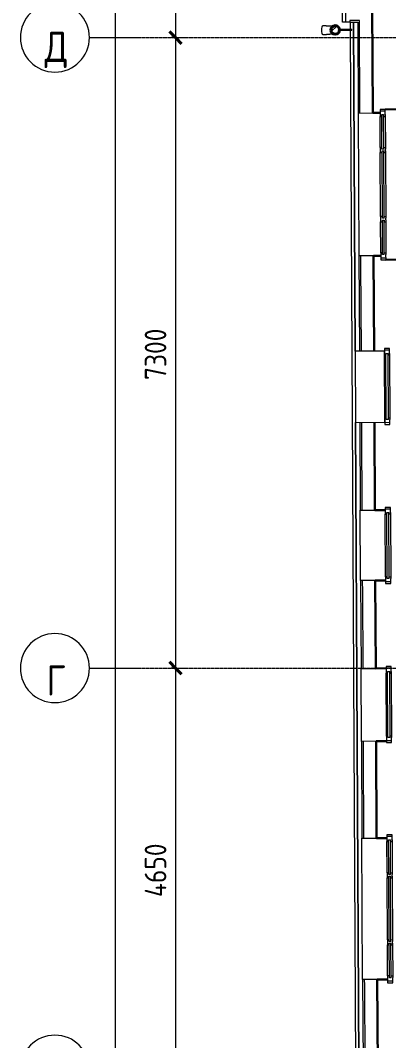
# Model space of a CAD drawing. Header units: millimetres. Extents: x -10915 to 62537, y -37640 to 44223.
# Drawn here: x -10915 to -6649, y 8632 to 20443 of the extents above; entities that cross this region are included whole.
import ezdxf

# ---------------------------------------------------------------- set-up
doc = ezdxf.new("R2010")
doc.units = ezdxf.units.MM
doc.linetypes.add('ADSK_Линия сетки', pattern=[25, 20, -2.5, 0, -2.5])
for name, color, linetype, lineweight in [('_ Окна', 7, 'Continuous', 9), ('Обобщенные модели', 7, 'Continuous', 18), ('Окна', 7, 'Continuous', 9), ('Оси', 7, 'Continuous', 9), ('Размеры', 7, 'Continuous', 9), ('Размеры-100', 7, 'Continuous', 9), ('Стены наружные', 7, 'Continuous', 18), ('Стены несущие', 7, 'Continuous', 30), ('Стены отделка', 7, 'Continuous', 30), ('Стены штриховка', 7, 'Continuous', 9)]:
    doc.layers.add(name, color=color, linetype=linetype, lineweight=lineweight)
doc.styles.add('GOST Common', font='GOST_Common.ttf', dxfattribs={"width": 0.9, "height": 350})
doc.styles.add('GOST Common_1', font='GOST_Common.ttf', dxfattribs={"width": 0.9, "height": 250})
doc.dimstyles.new('ADSK_Основной_2_5_мм', dxfattribs={"dimscale": 304.8, "dimtxt": 251.428749, "dimasz": 0.463911, "dimexe": 0.492126, "dimexo": 0.492126, "dimgap": 0.098425, "dimtad": 1, "dimrnd": 0.01, "dimdsep": 46, "dimtxsty": 'GOST Common_1', "dimblk1": 'OBLIQUE', "dimblk2": 'OBLIQUE', "dimsah": 1, "dimcen": 0.09, "dimdle": 0.492126, "dimazin": 2, "dimtfac": 1, "dimtdec": 4, "dimtix": 1, "dimtmove": 0, "dimatfit": 3, "dimfxl": 1, "dimtvp": 1, "dimtolj": 1, "dimtzin": 0, "dimlwd": 20, "dimlwe": 20, "dimarcsym": 2})

# ---------------------------------------------------------------- blocks, each defined once
blk = doc.blocks.new('окно трехпол с фрамугой - 1700-2320_h_ _нов_-2116737-План полов 4-го этажа')
at = {"layer": '_ Окна', "lineweight": 18}
for p, q in [((-790, 171), (-870, 171)), ((-870, 171), (-870, 111)), ((-810, 131), (-810, 151)), ((-810, 151), (-790, 151)), ((-810, 131), (-790, 131)), ((-790, 151), (-790, 171)), ((-790, 131), (-790, 111)), ((-370, 171), (-430, 171)), ((-430, 171), (-430, 151)), ((-430, 151), (-410, 151)), ((-430, 131), (-430, 111)), ((-410, 131), (-430, 131)), ((-410, 151), (-410, 131)), ((-390, 131), (-390, 151)), ((-390, 151), (-370, 151)), ((-390, 131), (-370, 131)), ((-370, 151), (-370, 171)), ((-370, 131), (-370, 111)), ((430, 171), (370, 171)), ((370, 171), (370, 151)), ((370, 151), (390, 151)), ((370, 131), (370, 111)), ((390, 131), (370, 131)), ((390, 151), (390, 131)), ((410, 131), (410, 151)), ((410, 151), (430, 151)), ((410, 131), (430, 131)), ((430, 151), (430, 171)), ((430, 131), (430, 111)), ((790, 171), (790, 151)), ((870, 171), (790, 171)), ((790, 151), (810, 151)), ((790, 131), (790, 111)), ((810, 131), (790, 131)), ((810, 151), (810, 131)), ((870, 111), (870, 171)), ((-870, 111), (-810, 111)), ((-790, 111), (-810, 111)), ((-410, 111), (-430, 111)), ((-410, 111), (-390, 111)), ((-370, 111), (-390, 111)), ((390, 111), (370, 111)), ((390, 111), (410, 111)), ((430, 111), (410, 111)), ((810, 111), (790, 111)), ((810, 111), (870, 111))]:
    blk.add_line(p, q, dxfattribs=at)
at = {"layer": '_ Окна'}
for p, q in [((-850, 111), (-850, 171)), ((-810, 131), (-410, 131)), ((-790, 151), (-430, 151)), ((-390, 131), (390, 131)), ((-370, 151), (370, 151)), ((410, 131), (810, 131)), ((430, 151), (790, 151)), ((850, 111), (850, 171))]:
    blk.add_line(p, q, dxfattribs=at)
at = {"layer": 'Окна'}
for p, q in [((-790, 171), (-430, 171)), ((-370, 171), (370, 171)), ((430, 171), (790, 171)), ((-430, 111), (-790, 111)), ((370, 111), (-370, 111)), ((790, 111), (430, 111))]:
    blk.add_line(p, q, dxfattribs=at)
blk = doc.blocks.new('окно трехпол с фрамугой - 1675-2200_h___нов_ ок-23-2116733-План полов 4-го этажа')
at = {"layer": '_ Окна', "lineweight": 18}
for p, q in [((-778, 135), (-858, 135)), ((-858, 135), (-858, 75)), ((-778, 115), (-778, 135)), ((-358, 135), (-418, 135)), ((-418, 135), (-418, 115)), ((-358, 115), (-358, 135)), ((417, 135), (357, 135)), ((357, 135), (357, 115)), ((417, 115), (417, 135)), ((777, 135), (777, 115)), ((857, 135), (777, 135)), ((857, 75), (857, 135)), ((-858, 75), (-798, 75)), ((-798, 95), (-798, 115)), ((-798, 115), (-778, 115)), ((-798, 95), (-778, 95)), ((-778, 75), (-798, 75)), ((-778, 95), (-778, 75)), ((-418, 115), (-398, 115)), ((-418, 95), (-418, 75)), ((-398, 95), (-418, 95)), ((-398, 75), (-418, 75)), ((-398, 115), (-398, 95)), ((-398, 75), (-378, 75)), ((-378, 95), (-378, 115)), ((-378, 115), (-358, 115)), ((-378, 95), (-358, 95)), ((-358, 75), (-378, 75)), ((-358, 95), (-358, 75)), ((357, 115), (377, 115)), ((357, 95), (357, 75)), ((377, 95), (357, 95)), ((377, 75), (357, 75)), ((377, 115), (377, 95)), ((377, 75), (397, 75)), ((397, 95), (397, 115)), ((397, 115), (417, 115)), ((397, 95), (417, 95)), ((417, 75), (397, 75)), ((417, 95), (417, 75)), ((777, 115), (797, 115)), ((777, 95), (777, 75)), ((797, 95), (777, 95)), ((797, 75), (777, 75)), ((797, 115), (797, 95)), ((797, 75), (857, 75))]:
    blk.add_line(p, q, dxfattribs=at)
at = {"layer": '_ Окна'}
for p, q in [((-838, 75), (-838, 135)), ((837, 75), (837, 135)), ((-798, 95), (-398, 95)), ((-778, 115), (-418, 115)), ((-378, 95), (377, 95)), ((-358, 115), (357, 115)), ((397, 95), (797, 95)), ((417, 115), (777, 115))]:
    blk.add_line(p, q, dxfattribs=at)
at = {"layer": 'Окна'}
for p, q in [((-778, 135), (-418, 135)), ((-358, 135), (357, 135)), ((417, 135), (777, 135)), ((-418, 75), (-778, 75)), ((357, 75), (-358, 75)), ((777, 75), (417, 75))]:
    blk.add_line(p, q, dxfattribs=at)
blk = doc.blocks.new('окна_rehau_однопольное_фрамуга_сверху - 840х2230 _глухое_ _нов_ ок-21-2067517-План полов 4-го этажа')
at = {"layer": '_ Окна', "lineweight": 18}
for p, q in [((-364, 135), (-440, 135)), ((-440, 135), (-440, 75)), ((-364, 117), (-364, 135)), ((364, 135), (364, 117)), ((440, 135), (364, 135)), ((440, 75), (440, 135)), ((-440, 75), (-382, 75)), ((-382, 93), (-382, 117)), ((-382, 117), (-364, 117)), ((-382, 93), (-364, 93)), ((-364, 75), (-382, 75)), ((-364, 93), (-364, 75)), ((364, 117), (382, 117)), ((364, 93), (364, 75)), ((382, 93), (364, 93)), ((382, 75), (364, 75)), ((382, 117), (382, 93)), ((382, 75), (440, 75))]:
    blk.add_line(p, q, dxfattribs=at)
at = {"layer": '_ Окна'}
for p, q in [((-420, 75), (-420, 135)), ((420, 75), (420, 135)), ((-382, 93), (382, 93)), ((-364, 117), (364, 117))]:
    blk.add_line(p, q, dxfattribs=at)
at = {"layer": 'Окна'}
for p, q in [((-364, 135), (364, 135)), ((364, 75), (-364, 75))]:
    blk.add_line(p, q, dxfattribs=at)
blk = doc.blocks.new('окна_rehau_однопольное_фрамуга_сверху - 840х2230 _глухое_ _нов_ ок-21-2067503-План полов 4-го этажа')
at = {"layer": '_ Окна', "lineweight": 18}
for p, q in [((-364, 135), (-440, 135)), ((-440, 135), (-440, 75)), ((-364, 117), (-364, 135)), ((364, 135), (364, 117)), ((440, 135), (364, 135)), ((440, 75), (440, 135)), ((-440, 75), (-382, 75)), ((-382, 93), (-382, 117)), ((-382, 117), (-364, 117)), ((-382, 93), (-364, 93)), ((-364, 75), (-382, 75)), ((-364, 93), (-364, 75)), ((364, 117), (382, 117)), ((364, 93), (364, 75)), ((382, 93), (364, 93)), ((382, 75), (364, 75)), ((382, 117), (382, 93)), ((382, 75), (440, 75))]:
    blk.add_line(p, q, dxfattribs=at)
at = {"layer": '_ Окна'}
for p, q in [((-420, 75), (-420, 135)), ((420, 75), (420, 135)), ((-382, 93), (382, 93)), ((-364, 117), (364, 117))]:
    blk.add_line(p, q, dxfattribs=at)
at = {"layer": 'Окна'}
for p, q in [((-364, 135), (364, 135)), ((364, 75), (-364, 75))]:
    blk.add_line(p, q, dxfattribs=at)
blk = doc.blocks.new('окна_rehau_однопольное_фрамуга_сверху - 840х2230 _глухое_ _нов_ ок-21-2067489-План полов 4-го этажа')
at = {"layer": '_ Окна', "lineweight": 18}
for p, q in [((-364, 135), (-440, 135)), ((-440, 135), (-440, 75)), ((-364, 117), (-364, 135)), ((364, 135), (364, 117)), ((440, 135), (364, 135)), ((440, 75), (440, 135)), ((-440, 75), (-382, 75)), ((-382, 93), (-382, 117)), ((-382, 117), (-364, 117)), ((-382, 93), (-364, 93)), ((-364, 75), (-382, 75)), ((-364, 93), (-364, 75)), ((364, 117), (382, 117)), ((364, 93), (364, 75)), ((382, 93), (364, 93)), ((382, 75), (364, 75)), ((382, 117), (382, 93)), ((382, 75), (440, 75))]:
    blk.add_line(p, q, dxfattribs=at)
at = {"layer": '_ Окна'}
for p, q in [((-420, 75), (-420, 135)), ((420, 75), (420, 135)), ((-382, 93), (382, 93)), ((-364, 117), (364, 117))]:
    blk.add_line(p, q, dxfattribs=at)
at = {"layer": 'Окна'}
for p, q in [((410, 475), (-415, 475)), ((-415, 475), (-415, 135)), ((410, 135), (410, 475)), ((-415, 135), (410, 135)), ((364, 75), (-364, 75))]:
    blk.add_line(p, q, dxfattribs=at)
blk = doc.blocks.new('Водосток - Тип 1 _карниз больше 490мм_-5161094-План полов 4-го этажа')
at = {"layer": 'Обобщенные модели', "lineweight": 9}
h = blk.add_hatch(dxfattribs=at)
h.set_pattern_fill('FP_66', color=256, style=0, pattern_type=2)
h.set_pattern_definition([(314.706, (-20244.53, -7002.02), (106.6089, 105.5204), [])])
h.paths.add_polyline_path([(76, 171), (77, 148), (86, 129), (103, 115), (127, 110), (147, 115), (164, 129), (174, 149), (174, 171), (164, 191), (145, 206), (125, 210), (103, 205), (86, 191), (76, 171)])
at = {"layer": 'Обобщенные модели'}
for p, q in [((75, 306), (75, 264)), ((175, 264), (175, 306)), ((120, 109), (120, -30)), ((130, -30), (130, 109)), ((120, -30), (130, -30))]:
    blk.add_line(p, q, dxfattribs=at)
at = {"layer": 'Обобщенные модели', "flags": 128}
for points in [[(75, 173), (75, 174), (75, 177), (75, 180), (75, 183), (75, 186), (75, 190), (75, 193), (75, 197), (75, 201), (75, 205), (75, 210), (75, 214), (75, 219), (75, 224), (75, 229), (75, 234), (75, 239), (75, 245), (75, 250), (75, 256), (75, 261), (75, 264)], [(175, 264), (175, 258), (175, 252), (175, 247), (175, 242), (175, 236), (175, 231), (175, 226), (175, 221), (175, 216), (175, 212), (175, 207), (175, 203), (175, 199), (175, 195), (175, 191), (175, 188), (175, 184), (175, 181), (175, 178), (175, 175), (175, 173)]]:
    blk.add_lwpolyline(points, dxfattribs=at)
at = {"layer": 'Обобщенные модели'}
for start, end in [(90, 270), (270, 90)]:
    blk.add_arc((125, 160), 52, start, end, dxfattribs=at)
at = {"layer": 'Обобщенные модели', "lineweight": 40}
for start, end in [(90, 270), (270, 90)]:
    blk.add_arc((125, 160), 50, start, end, dxfattribs=at)
at = {"layer": 'Обобщенные модели'}
for start_param, end_param in [(4.712389, 6.283185), (3.141593, 4.712389)]:
    blk.add_ellipse((125, 306), major_axis=(-50, 0), ratio=0.309017, start_param=start_param, end_param=end_param, dxfattribs=at)
blk = doc.blocks.new('Ось сетки - Круг_Ø8 мм-8258-План полов 4-го этажа')
at = {"layer": 'Оси', "lineweight": 20}
for start, end in [(360, 180), (180, 360)]:
    blk.add_arc((0, 0), 4, start, end, dxfattribs=at)
blk = doc.blocks.new('DIMBLOCK13-План полов 4-го этажа')
at = {"layer": 'Размеры-100', "lineweight": 40, "transparency": 16777216}
for p, q in [((-9817, 43045), (-9888, 43116)), ((-9817, 43045), (-9747, 42974)), ((-9817, -5), (-9888, 66)), ((-9817, -5), (-9747, -76))]:
    blk.add_line(p, q, dxfattribs=at)
at = {"layer": 'Размеры-100', "lineweight": 20, "transparency": 16777216}
for p, q in [((-9817, 43195), (-9817, -155)), ((-9817, 43045), (-9867, 43045)), ((-9817, 43045), (-9667, 43045)), ((-9817, -5), (-9867, -5)), ((-9817, -5), (-9667, -5))]:
    blk.add_line(p, q, dxfattribs=at)
at = {"layer": 'Размеры-100', "color": 0, "lineweight": 20, "transparency": 16777216, "insert": (-10174, 21115), "char_height": 250, "width": 971.62, "attachment_point": 1, "rotation": 90, "line_spacing_factor": 1.022761, "style": 'GOST Common_1'}
blk.add_mtext('43050', dxfattribs=at)
blk = doc.blocks.new('_Oblique')
at = {"color": 0, "linetype": 'ByBlock', "lineweight": -2}
blk.add_line((-0.5, -0.5), (0.5, 0.5), dxfattribs=at)
blk = doc.blocks.new('DIMBLOCK15-План полов 4-го этажа')
at = {"layer": 'Размеры-100', "lineweight": 40, "transparency": 16777216}
for p, q in [((-9117, 36545), (-9188, 36616)), ((-9117, 36545), (-9047, 36474)), ((-9117, 20245), (-9188, 20316)), ((-9117, 20245), (-9047, 20174))]:
    blk.add_line(p, q, dxfattribs=at)
at = {"layer": 'Размеры-100', "lineweight": 20, "transparency": 16777216}
for p, q in [((-9117, 36545), (-9167, 36545)), ((-9117, 36545), (-9117, 20245)), ((-9117, 36545), (-8967, 36545)), ((-9117, 20245), (-9167, 20245)), ((-9117, 20245), (-8967, 20245))]:
    blk.add_line(p, q, dxfattribs=at)
at = {"layer": 'Размеры-100', "color": 0, "lineweight": 20, "transparency": 16777216, "insert": (-9474, 28024), "char_height": 250, "width": 889.8, "attachment_point": 1, "rotation": 90, "line_spacing_factor": 1.022761, "style": 'GOST Common_1'}
blk.add_mtext('16300', dxfattribs=at)
blk = doc.blocks.new('DIMBLOCK16-План полов 4-го этажа')
at = {"layer": 'Размеры-100', "lineweight": 40, "transparency": 16777216}
for p, q in [((-9117, 20245), (-9188, 20316)), ((-9117, 20245), (-9047, 20174)), ((-9117, 12945), (-9188, 13016)), ((-9117, 12945), (-9047, 12874))]:
    blk.add_line(p, q, dxfattribs=at)
at = {"layer": 'Размеры-100', "lineweight": 20, "transparency": 16777216}
for p, q in [((-9117, 20245), (-9167, 20245)), ((-9117, 20245), (-9117, 12945)), ((-9117, 20245), (-8967, 20245)), ((-9117, 12945), (-9167, 12945)), ((-9117, 12945), (-8967, 12945))]:
    blk.add_line(p, q, dxfattribs=at)
at = {"layer": 'Размеры-100', "color": 0, "lineweight": 20, "transparency": 16777216, "insert": (-9474, 16280), "char_height": 250, "width": 756.84, "attachment_point": 1, "rotation": 90, "line_spacing_factor": 1.022761, "style": 'GOST Common_1'}
blk.add_mtext('7300', dxfattribs=at)
blk = doc.blocks.new('DIMBLOCK17-План полов 4-го этажа')
at = {"layer": 'Размеры-100', "lineweight": 40, "transparency": 16777216}
for p, q in [((-9117, 12945), (-9188, 13016)), ((-9117, 12945), (-9047, 12874)), ((-9117, 8295), (-9188, 8366)), ((-9117, 8295), (-9047, 8224))]:
    blk.add_line(p, q, dxfattribs=at)
at = {"layer": 'Размеры-100', "lineweight": 20, "transparency": 16777216}
for p, q in [((-9117, 12945), (-9167, 12945)), ((-9117, 12945), (-9117, 8295)), ((-9117, 12945), (-8967, 12945)), ((-9117, 8295), (-9167, 8295)), ((-9117, 8295), (-8967, 8295))]:
    blk.add_line(p, q, dxfattribs=at)
at = {"layer": 'Размеры-100', "color": 0, "lineweight": 20, "transparency": 16777216, "insert": (-9474, 10294), "char_height": 250, "width": 782.41, "attachment_point": 1, "rotation": 90, "line_spacing_factor": 1.022761, "style": 'GOST Common_1'}
blk.add_mtext('4650', dxfattribs=at)

msp = doc.modelspace()

# ---------------------------------------------------------------- linework, layer by layer
at = {"layer": 'Оси', "linetype": 'ADSK_Линия сетки'}
for p, q in [((-10114.729, 20245), (56004.853, 20245)), ((-10114.729, 12945), (56004.853, 12945))]:
    msp.add_line(p, q, dxfattribs=at)
at = {"layer": 'Стены наружные'}
for p, q in [((-7182.788, 20423.223), (-7182.788, 32008.657)), ((-7147.788, 32008.781), (-7147.788, 20423.223)), ((-7147.788, 20423.223), (-7182.788, 20423.223)), ((-7097.788, 20423.326), (-7147.788, 20423.326)), ((-7091.49, 20338.236), (-7091.927, 20423.329)), ((-7027.879, 7943.59), (-7091.44, 20328.577)), ((-7037.377, 16614.131), (-7056.927, 20423.329)), ((-7056.926, 20423.329), (-7037.377, 16614.131)), ((-7001.525, 19370.982), (-6993.032, 17716.004)), ((-6993.059, 7978.59), (-7033.143, 15789.142)), ((-7033.143, 15789.142), (-6993.058, 7978.59)), ((-6973.745, 13958.069), (-6977.928, 14773.058)), ((-6964.189, 12095.925), (-6968.525, 12940.914)), ((-6950.041, 9339.335), (-6958.432, 10974.314))]:
    msp.add_line(p, q, dxfattribs=at)
at = {"layer": 'Стены несущие'}
for p, q in [((-6837.797, 20593.534), (-6831.527, 19371.855)), ((-6831.527, 19371.855), (-6747.786, 19372.284)), ((-6687.992, 19412.592), (-6321.739, 19414.472)), ((-6739.292, 17717.306), (-6823.034, 17716.877)), ((-6823.034, 17716.877), (-6817.38, 16615.26)), ((-6312.81, 17674.494), (-6679.062, 17672.615)), ((-6807.93, 14773.931), (-6813.146, 15790.271)), ((-6807.93, 14773.931), (-6687.932, 14774.546)), ((-6683.749, 13959.557), (-6803.748, 13958.941)), ((-6798.527, 12941.786), (-6803.748, 13958.941)), ((-6798.527, 12941.786), (-6678.529, 12942.402)), ((-6674.192, 12097.413), (-6794.191, 12096.798)), ((-6788.435, 10975.186), (-6794.191, 12096.798)), ((-6788.435, 10975.186), (-6668.436, 10975.802)), ((-6660.045, 9340.823), (-6780.044, 9340.208)), ((-6774.185, 8198.59), (-6780.044, 9340.208))]:
    msp.add_line(p, q, dxfattribs=at)
at = {"layer": 'Стены отделка', "lineweight": 9}
for p, q in [((-6987.028, 20443.329), (-7097.788, 20443.329)), ((-7097.788, 20443.329), (-7097.788, 20423.329)), ((-6987.029, 20443.534), (-6987.028, 20443.329)), ((-7097.788, 20423.329), (-7006.926, 20423.329)), ((-7006.926, 20423.329), (-7001.525, 19370.982)), ((-7001.525, 19370.982), (-6831.527, 19371.855)), ((-6823.034, 17716.877), (-6993.032, 17716.004)), ((-6993.032, 17716.004), (-6987.378, 16614.388)), ((-6973.032, 17716.107), (-6972.548, 17621.895)), ((-6983.144, 15789.398), (-6977.928, 14773.058)), ((-6963.144, 15789.501), (-6962.669, 15696.92)), ((-6977.928, 14773.058), (-6807.93, 14773.931)), ((-6803.748, 13958.941), (-6973.745, 13958.069)), ((-6973.745, 13958.069), (-6968.525, 12940.914)), ((-6953.746, 13958.172), (-6953.072, 13826.945)), ((-6968.525, 12940.914), (-6798.527, 12941.786)), ((-6794.191, 12096.798), (-6964.189, 12095.925)), ((-6964.189, 12095.925), (-6958.432, 10974.314)), ((-6944.189, 12096.028), (-6943.629, 11986.969)), ((-6958.432, 10974.314), (-6788.435, 10975.186)), ((-6780.044, 9340.208), (-6950.041, 9339.335)), ((-6950.041, 9339.335), (-6943.315, 8028.59)), ((-6930.042, 9339.438), (-6929.696, 9272.005))]:
    msp.add_line(p, q, dxfattribs=at)
at = {"layer": 'Стены штриховка'}
for p, q in [((-6981.525, 19371.085), (-6987.028, 20443.329)), ((-6972.548, 17621.895), (-6967.378, 16614.49)), ((-6962.669, 15696.92), (-6962.669, 15696.92)), ((-6962.669, 15696.92), (-6957.928, 14773.161)), ((-6953.072, 13826.945), (-6953.072, 13826.945)), ((-6953.072, 13826.945), (-6948.525, 12941.017)), ((-6943.629, 11986.969), (-6938.433, 10974.416)), ((-6929.696, 9272.005), (-6929.696, 9272.005)), ((-6929.696, 9272.005), (-6924.187, 8198.59))]:
    msp.add_line(p, q, dxfattribs=at)

# ---------------------------------------------------------------- block references
at = {"layer": 'Обобщенные модели', "rotation": 90.29404624676303}
msp.add_blockref('Водосток - Тип 1 _карниз больше 490мм_-5161094-План полов 4-го этажа', (-7105.823, 20208.332), dxfattribs=at)
at = {"layer": 'Окна', "rotation": 90.29404624676285}
for name, p in [('окно трехпол с фрамугой - 1700-2320_h_ _нов_-2116737-План полов 4-го этажа', (-6572.271, 18543.174)), ('окна_rehau_однопольное_фрамуга_сверху - 840х2230 _глухое_ _нов_ ок-21-2067489-План полов 4-го этажа', (-6560.279, 16206.574)), ('окна_rehau_однопольное_фрамуга_сверху - 840х2230 _глухое_ _нов_ ок-21-2067503-План полов 4-го этажа', (-6550.829, 14365.245)), ('окна_rehau_однопольное_фрамуга_сверху - 840х2230 _глухое_ _нов_ ок-21-2067517-План полов 4-го этажа', (-6541.375, 12523.101)), ('окно трехпол с фрамугой - 1675-2200_h___нов_ ок-23-2116733-План полов 4-го этажа', (-6529.243, 10159.005))]:
    msp.add_blockref(name, p, dxfattribs=at)
at = {"layer": 'Оси', "lineweight": 20, "xscale": 99.99999999999993, "yscale": 99.99999999999993, "zscale": 99.99999999999993, "rotation": 269.9999999999994}
for p in [(-10514.729, 20245), (-10514.729, 12945), (-10514.729, 8295)]:
    msp.add_blockref('Ось сетки - Круг_Ø8 мм-8258-План полов 4-го этажа', p, dxfattribs=at)

# ---------------------------------------------------------------- texts
at = {"layer": 'Оси', "char_height": 350, "attachment_point": 5, "line_spacing_factor": 1.022766, "style": 'GOST Common'}
for s, insert, width in [('\\pxqc,t0.25714,0.51429,0.77143,1.02857,1.28571,1.54286,1.8,2.05714,2.31429,2.57143,2.82857,3.08571,3.34286,3.6,3.85714,4.11429,4.37143,4.62857,4.88571,5.14286,5.4,5.65714,5.91429,6.17143,6.42857,6.68571,6.94286,7.2,7.45714,7.71429,7.97143,8.22857;{Д}', (-10499.801, 20102.149), 291.6), ('\\pxqc,t0.25714,0.51429,0.77143,1.02857,1.28571,1.54286,1.8,2.05714,2.31429,2.57143,2.82857,3.08571,3.34286,3.6,3.85714,4.11429,4.37143,4.62857,4.88571,5.14286,5.4,5.65714,5.91429,6.17143,6.42857,6.68571,6.94286,7.2,7.45714,7.71429,7.97143,8.22857;{Г}', (-10500.251, 12802.149), 232.2)]:
    msp.add_mtext(s, dxfattribs=dict(at, insert=insert, width=width))

# ---------------------------------------------------------------- dimensions: what is measured, and where the dimension line sits
at = {"layer": 'Размеры', "lineweight": 20}
for base, p1, p2, override, picture, middle in [((-9817.374, -5), (-9717.389, 43045), (-9717.389, -5), {"dimpost": '<>', "dimfxl": 43050}, 'DIMBLOCK13-План полов 4-го этажа', (-9972.374, 21520)), ((-9117.374, 20245), (-9017.389, 36545), (-9017.389, 20245), {"dimpost": '<>', "dimfxl": 16300}, 'DIMBLOCK15-План полов 4-го этажа', (-9272.374, 28395)), ((-9117.374, 12945), (-9017.389, 20245), (-9017.389, 12945), {"dimpost": '<>', "dimfxl": 7300}, 'DIMBLOCK16-План полов 4-го этажа', (-9272.374, 16595)), ((-9117.374, 8295), (-9017.389, 12945), (-9017.389, 8295), {"dimpost": '<>', "dimfxl": 4650}, 'DIMBLOCK17-План полов 4-го этажа', (-9272.374, 10620))]:
    dim = msp.add_linear_dim(base=base, p1=p1, p2=p2, angle=90, dimstyle='ADSK_Основной_2_5_мм', override=override, dxfattribs=at)
    dim.commit()
    dim.dimension.update_dxf_attribs({"geometry": picture, "text_midpoint": middle})

doc.saveas('drawing.dxf')
